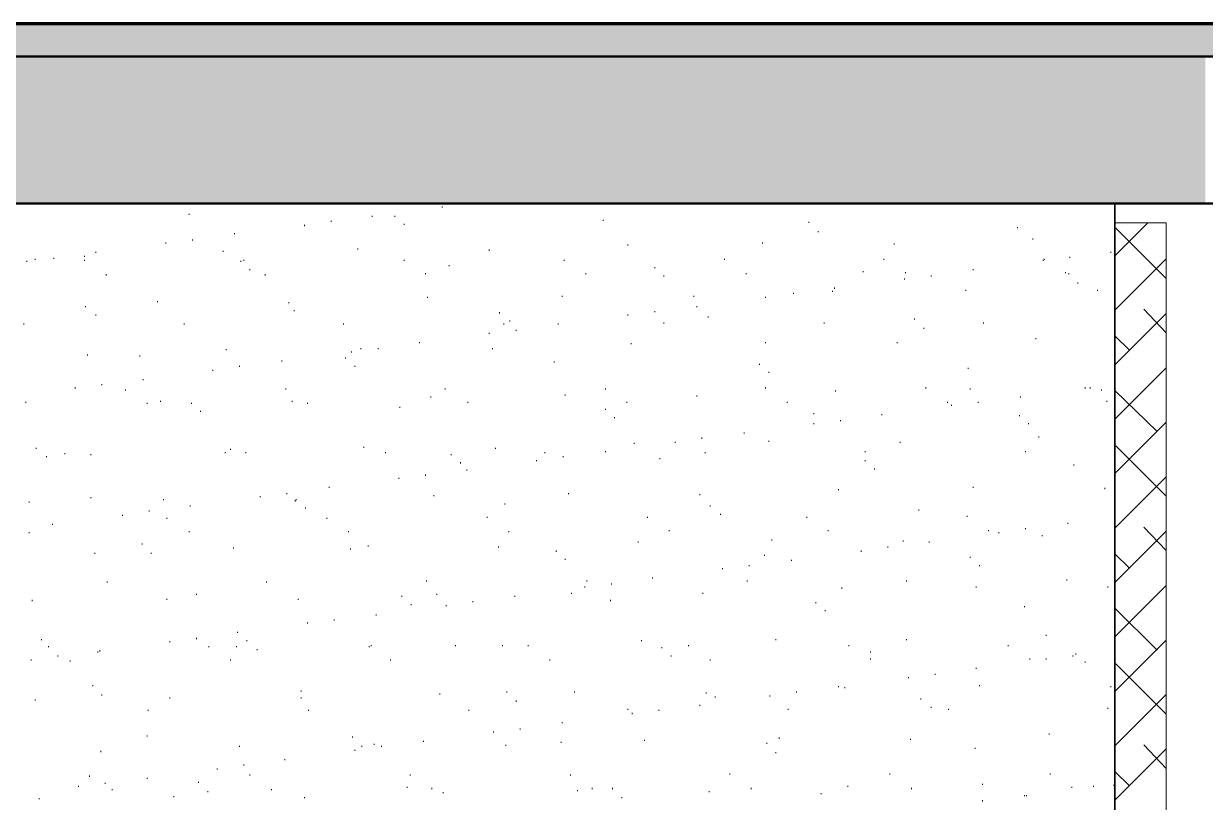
# Model space of a CAD drawing. Header units: inches. Extents: x 5 to 516, y -193 to 129.
# Drawn here: x 62.225 to 66.059, y -48.913 to -46.386 of the extents above; entities that cross this region are included whole.
import ezdxf

# ---------------------------------------------------------------- set-up
doc = ezdxf.new("R2010")
doc.units = ezdxf.units.IN
doc.header["$MEASUREMENT"] = 0
for name, color, linetype in [('Highlight', 210, 'Continuous'), ('PDF4_Geometry', 7, 'Continuous'), ('PDF4_Solid Fills', 7, 'Continuous')]:
    doc.layers.add(name, color=color, linetype=linetype)

msp = doc.modelspace()

# ---------------------------------------------------------------- hatches: boundary and pattern name
at = {"layer": 'PDF4_Solid Fills', "true_color": 0xb3b3b3, "transparency": 33554559}
for points in [[(48.845416, -46.4929831), (71.5387543, -46.4929831), (71.5387543, -46.5429787), (72.5987544, -46.5429787), (72.5987553, -46.4929831), (72.5987544, -46.4929787), (72.5987553, -46.3863164), (31.1987514, -46.3863164), (31.1987514, -46.5429787), (48.845416, -46.5429787)], [(52.2454178, -46.5429787), (66.0587522, -46.5429787), (66.0587522, -46.4929787), (48.8454203, -46.4929787), (48.8454203, -46.5429787)], [(48.8454203, -46.5429801), (48.8454203, -46.8129801), (48.8454203, -46.969646), (52.2454178, -46.969646), (66.0587522, -46.969646), (66.0587522, -46.8129801), (66.0587522, -46.5429801)]]:
    msp.add_hatch(color=253, dxfattribs=at).paths.add_polyline_path(points)

# ---------------------------------------------------------------- linework, layer by layer
at = {"layer": 'Highlight'}
msp.add_line((23.3720821, -46.4929787), (77.1258262, -46.4929787), dxfattribs=at)
at = {"layer": 'PDF4_Geometry', "lineweight": 70}
msp.add_lwpolyline([(26.5987483, -46.9696498), (26.5987483, -46.3863164), (72.598752, -46.3863164), (72.598752, -46.9696498)], dxfattribs=at)
at = {"layer": 'PDF4_Geometry', "lineweight": 50}
for points in [[(31.1987514, -46.4929787), (71.5387543, -46.4929787)], [(31.1987514, -46.4929787), (72.5987553, -46.4929787), (71.5387543, -46.4929787)], [(31.1987514, -46.4929787), (71.5387543, -46.4929787), (38.5354185, -46.4929787)], [(52.2454178, -46.4929787), (66.0587522, -46.4929787)], [(52.2454178, -46.4929787), (66.0587522, -46.4929787)], [(52.2454178, -46.4929787), (66.0587522, -46.4929787)], [(52.2454178, -46.4929787), (66.0587522, -46.4929787)], [(52.2454178, -46.4929787), (66.0587522, -46.4929787)], [(52.2454178, -46.4929787), (66.0587522, -46.4929787)], [(52.2454178, -46.4929787), (66.0587522, -46.4929787)], [(52.2454178, -46.4929787), (66.0587522, -46.4929787)], [(52.2454178, -46.4929787), (66.0587522, -46.4929787)], [(52.2454178, -46.4929787), (66.0587522, -46.4929787)], [(66.0587531, -46.4929787), (52.2454187, -46.4929787)]]:
    msp.add_lwpolyline(points, close=True, dxfattribs=at)
at = {"layer": 'PDF4_Geometry', "lineweight": 35}
for points in [[(62.4754195, -46.4929787), (62.2254194, -46.4929787)], [(62.8487512, -46.4929787), (62.5987512, -46.4929787)], [(63.2254195, -46.4929787), (62.9754195, -46.4929787)], [(63.5987512, -46.4929787), (63.3487512, -46.4929787)], [(63.9754196, -46.4929787), (63.7254196, -46.4929787)], [(64.3487513, -46.4929787), (64.0987513, -46.4929787)], [(64.7254196, -46.4929787), (64.4754196, -46.4929787)], [(65.0987514, -46.4929787), (64.8487513, -46.4929787)], [(65.4754197, -46.4929787), (65.2254197, -46.4929787)], [(65.8487514, -46.4929787), (65.5987514, -46.4929787)], [(66.2254198, -46.4929787), (65.9754197, -46.4929787)], [(65.7654181, -54.9496512), (65.7654181, -46.9696506)]]:
    msp.add_lwpolyline(points, dxfattribs=at)
at = {"layer": 'PDF4_Geometry', "lineweight": 50}
msp.add_lwpolyline([(26.5987483, -46.9696498), (72.598752, -46.9696498)], dxfattribs=at)
at = {"layer": 'PDF4_Geometry', "lineweight": 15}
for points in [[(62.762088, -47.0063116), (62.762088, -47.0029818)], [(63.0754222, -46.9729796), (63.0754222, -46.9696498)], [(63.5820887, -46.9829826), (63.5820887, -46.979646)], [(63.1354198, -47.0429801), (63.1354198, -47.0396503)], [(63.2220829, -47.0296473), (63.2220829, -47.0263107)], [(63.3554176, -47.0129779), (63.3554176, -47.0096482)], [(63.4287547, -47.0129779), (63.4287547, -47.0096482)], [(63.4587501, -47.0396503), (63.4587501, -47.0363137)], [(64.1054177, -47.0263107), (64.1054177, -47.0229809)], [(64.7720844, -47.0329839), (64.7720844, -47.0296473)], [(62.9087555, -47.0696457), (62.9087555, -47.0663159)], [(64.8020866, -47.0629793), (64.8020866, -47.0596495)], [(65.4487541, -47.0496465), (65.4487541, -47.0463167)], [(65.4987555, -47.0863151), (65.4987555, -47.0829785)], [(62.6854211, -47.0996479), (62.6854211, -47.0963113)], [(62.7720843, -47.0896449), (62.7720843, -47.0863151)], [(63.3087529, -47.1196471), (63.3087529, -47.1163173)], [(63.7354226, -47.1229837), (63.7354226, -47.1196471)], [(64.1854212, -47.1063143), (64.1854212, -47.1029777)], [(64.6220871, -47.0996479), (64.6220871, -47.0963113)], [(65.04875, -47.1029777), (65.04875, -47.0996479)], [(62.2354224, -47.1596455), (62.2354224, -47.1563156)], [(62.262088, -47.1529791), (62.262088, -47.1496492)], [(62.3220855, -47.1496492), (62.3220855, -47.1463127)], [(62.4220883, -47.1429828), (62.4220883, -47.1396462)], [(62.4220883, -47.1563156), (62.4220883, -47.1529791)], [(62.4587501, -47.1296501), (62.4587501, -47.1263135)], [(62.872087, -47.1263135), (62.872087, -47.1229837)], [(62.9287547, -47.1596455), (62.9287547, -47.1563156)], [(62.9387509, -47.1563156), (62.9387509, -47.1529791)], [(63.4587501, -47.1563156), (63.4587501, -47.1529791)], [(63.9787562, -47.1563156), (63.9787562, -47.1529791)], [(64.4987554, -47.1529791), (64.4987554, -47.1496492)], [(65.015418, -47.1529791), (65.015418, -47.1496492)], [(65.5320875, -47.1563156), (65.5320875, -47.1529791)], [(65.5354173, -47.1529791), (65.5354173, -47.1496492)], [(65.6187506, -47.1463127), (65.6187506, -47.1429828)], [(65.7520853, -47.1296501), (65.7520853, -47.1263135)], [(62.9587501, -47.186311), (62.9587501, -47.1829812)], [(63.5287507, -47.1996506), (63.5287507, -47.196314)], [(63.6054177, -47.1729782), (63.6054177, -47.1696485)], [(64.0487499, -47.1996506), (64.0487499, -47.196314)], [(64.2720844, -47.1796446), (64.2720844, -47.1763148)], [(64.568756, -47.1996506), (64.568756, -47.196314)], [(64.9487541, -47.1929774), (64.9487541, -47.1896476)], [(65.0854185, -47.196314), (65.0854185, -47.1929774)], [(65.3054164, -47.186311), (65.3054164, -47.1829812)], [(65.6054178, -47.196314), (65.6054178, -47.1929774)], [(65.6154208, -47.1996506), (65.6154208, -47.196314)], [(62.4920888, -47.2029804), (62.4920888, -47.1996506)], [(63.0087515, -47.2029804), (63.0087515, -47.1996506)], [(64.3020865, -47.206317), (64.3020865, -47.2029804)], [(65.0820888, -47.2163132), (65.0820888, -47.2129834)], [(65.1687519, -47.206317), (65.1687519, -47.2029804)], [(65.645423, -47.229646), (65.645423, -47.2263162)], [(63.5354171, -47.2763107), (63.5354171, -47.272981)], [(63.972083, -47.272981), (63.972083, -47.2696444)], [(64.3987527, -47.272981), (64.3987527, -47.2696444)], [(64.6320833, -47.2763107), (64.6320833, -47.272981)], [(64.722083, -47.262978), (64.722083, -47.2596482)], [(64.8487514, -47.2563116), (64.8487514, -47.2529818)], [(64.8554178, -47.2463154), (64.8554178, -47.2429788)], [(65.2820875, -47.2529818), (65.2820875, -47.2496452)], [(65.7087503, -47.2529818), (65.7087503, -47.2496452)], [(62.4254181, -47.3063129), (62.4254181, -47.3029831)], [(62.6587555, -47.2896504), (62.6587555, -47.2863137)], [(63.0854184, -47.2929801), (63.0854184, -47.2896504)], [(64.4087557, -47.3063129), (64.4087557, -47.3029831)], [(62.4587501, -47.3329785), (62.4587501, -47.3296487)], [(63.1020878, -47.3196457), (63.1020878, -47.3163159)], [(63.7687545, -47.3263121), (63.7687545, -47.3229823)], [(63.8020865, -47.3529777), (63.8020865, -47.3496479)], [(64.1854212, -47.3329785), (64.1854212, -47.3296487)], [(64.2720844, -47.3229823), (64.2720844, -47.3196457)], [(64.4454174, -47.3396449), (64.4454174, -47.3363151)], [(65.1154208, -47.3463113), (65.1154208, -47.3429815)], [(62.2254194, -47.3629807), (62.2254194, -47.3596441)], [(62.7454186, -47.3629807), (62.7454186, -47.3596441)], [(63.2620881, -47.3629807), (63.2620881, -47.3596441)], [(63.7354226, -47.3929829), (63.7354226, -47.3896463)], [(63.7820873, -47.3629807), (63.7820873, -47.3596441)], [(63.8220857, -47.3829799), (63.8220857, -47.3796501)], [(63.9587502, -47.3629807), (63.9587502, -47.3596441)], [(64.3020865, -47.3596441), (64.3020865, -47.3563143)], [(64.8220857, -47.3596441), (64.8220857, -47.3563143)], [(65.1454229, -47.3763135), (65.1454229, -47.3729837)], [(65.3387552, -47.3596441), (65.3387552, -47.3563143)], [(63.5087515, -47.4229783), (63.5087515, -47.4196485)], [(64.1954174, -47.4263149), (64.1954174, -47.4229783)], [(64.6320833, -47.4229783), (64.6320833, -47.4196485)], [(65.058753, -47.4229783), (65.058753, -47.4196485)], [(65.5087517, -47.4096455), (65.5087517, -47.4063156)], [(62.4320845, -47.4629834), (62.4320845, -47.4596468)], [(62.6020877, -47.4663132), (62.6020877, -47.4629834)], [(62.8820831, -47.446314), (62.8820831, -47.4429774)], [(63.2887537, -47.4529804), (63.2887537, -47.4496506)], [(63.3187559, -47.4429774), (63.3187559, -47.4396476)], [(63.3754168, -47.4429774), (63.3754168, -47.4396476)], [(63.7454187, -47.4429774), (63.7454187, -47.4396476)], [(62.9254182, -47.4996452), (62.9254182, -47.4963154)], [(63.0620894, -47.4829826), (63.0620894, -47.479646)], [(63.2687545, -47.4729796), (63.2687545, -47.4696498)], [(63.2987498, -47.4996452), (63.2987498, -47.4963154)], [(63.9454174, -47.4863124), (63.9454174, -47.4829826)], [(64.6120841, -47.4929788), (64.6120841, -47.489649)], [(65.2887538, -47.5063116), (65.2887538, -47.5029818)], [(62.612084, -47.5429802), (62.612084, -47.5396504)], [(62.838755, -47.512978), (62.838755, -47.5096482)], [(64.6420863, -47.5196444), (64.6420863, -47.5163146)], [(62.3920861, -47.5696458), (62.3920861, -47.5663159)], [(62.4787561, -47.5596495), (62.4787561, -47.5563129)], [(62.5554162, -47.5763122), (62.5554162, -47.5729823)], [(63.0754222, -47.5729823), (63.0754222, -47.5696458)], [(63.5920849, -47.5729823), (63.5920849, -47.5696458)], [(64.1120841, -47.5729823), (64.1120841, -47.5696458)], [(64.6320833, -47.5696458), (64.6320833, -47.5663159)], [(64.8587543, -47.5796487), (64.8587543, -47.5763122)], [(65.1520893, -47.5696458), (65.1520893, -47.5663159)], [(65.2954202, -47.5729823), (65.2954202, -47.5696458)], [(65.6687519, -47.5696458), (65.6687519, -47.5663159)], [(65.6854213, -47.5696458), (65.6854213, -47.5663159)], [(65.7220831, -47.5763122), (65.7220831, -47.5729823)], [(62.2320858, -47.6163173), (62.2320858, -47.6129807)], [(62.6254167, -47.6196471), (62.6254167, -47.6163173)], [(62.6687517, -47.6129807), (62.6687517, -47.6096441)], [(62.7687544, -47.6196471), (62.7687544, -47.6163173)], [(63.0954214, -47.6129807), (63.0954214, -47.6096441)], [(63.1454228, -47.6196471), (63.1454228, -47.6163173)], [(63.5454201, -47.5996479), (63.5454201, -47.5963113)], [(63.665422, -47.6163173), (63.665422, -47.6129807)], [(63.982086, -47.5929815), (63.982086, -47.5896449)], [(64.1820846, -47.6163173), (64.1820846, -47.6129807)], [(64.4087557, -47.5963113), (64.4087557, -47.5929815)], [(64.7020839, -47.6163173), (64.7020839, -47.6129807)], [(65.2220831, -47.6163173), (65.2220831, -47.6129807)], [(65.3220858, -47.6163173), (65.3220858, -47.6129807)], [(65.4587503, -47.5996479), (65.4587503, -47.5963113)], [(65.7387525, -47.6129807), (65.7387525, -47.6096441)], [(62.7987498, -47.6463127), (62.7987498, -47.6429829)], [(63.4454174, -47.6329799), (63.4454174, -47.6296501)], [(64.1120841, -47.6396463), (64.1120841, -47.6363165)], [(64.7887538, -47.6529791), (64.7887538, -47.6496493)], [(65.0087517, -47.6563157), (65.0087517, -47.6529791)], [(65.2354227, -47.6263135), (65.2354227, -47.6229837)], [(65.4554205, -47.6596455), (65.4554205, -47.6563157)], [(64.1420863, -47.6663119), (64.1420863, -47.6629821)], [(64.7887538, -47.6863111), (64.7887538, -47.6829813)], [(64.8754169, -47.6763149), (64.8754169, -47.6729783)], [(65.4854227, -47.6863111), (65.4854227, -47.6829813)], [(64.4254183, -47.7329826), (64.4254183, -47.7296461)], [(64.5620896, -47.7163132), (64.5620896, -47.7129834)], [(65.5187546, -47.7296461), (65.5187546, -47.7263162)], [(62.2654178, -47.7663146), (62.2654178, -47.762978)], [(62.8954228, -47.7696444), (62.8954228, -47.7663146)], [(63.328752, -47.762978), (63.328752, -47.7596482)], [(63.7554217, -47.7663146), (63.7554217, -47.762978)], [(64.1120841, -47.7763108), (64.1120841, -47.772981)], [(64.2054204, -47.7496452), (64.2054204, -47.7463154)], [(64.3387551, -47.7463154), (64.3387551, -47.7429788)], [(64.6420863, -47.7429788), (64.6420863, -47.739649)], [(64.9554205, -47.7763108), (64.9554205, -47.772981)], [(65.068756, -47.7463154), (65.068756, -47.7429788)], [(65.4754197, -47.7763108), (65.4754197, -47.772981)], [(62.2987498, -47.7929802), (62.2987498, -47.7896504)], [(62.3587541, -47.782984), (62.3587541, -47.7796474)], [(62.4420874, -47.7863138), (62.4420874, -47.782984)], [(62.8787534, -47.7796474), (62.8787534, -47.7763108)], [(62.9454173, -47.7796474), (62.9454173, -47.7763108)], [(63.3987526, -47.7796474), (63.3987526, -47.7763108)], [(63.612084, -47.7863138), (63.612084, -47.782984)], [(63.6420862, -47.8129794), (63.6420862, -47.8096496)], [(63.8887496, -47.806313), (63.8887496, -47.8029832)], [(63.915422, -47.7796474), (63.915422, -47.7763108)], [(63.9754196, -47.7929802), (63.9754196, -47.7896504)], [(64.2887538, -47.7996466), (64.2887538, -47.7963168)], [(64.4354212, -47.7796474), (64.4354212, -47.7763108)], [(64.9554205, -47.806313), (64.9554205, -47.8029832)], [(63.5287507, -47.8529777), (63.5287507, -47.849648)], [(63.6620854, -47.8363152), (63.6620854, -47.8329786)], [(64.9854227, -47.8329786), (64.9854227, -47.8296487)], [(65.6320834, -47.8196458), (65.6320834, -47.816316)], [(63.4420875, -47.8629807), (63.4420875, -47.8596441)], [(62.4420874, -47.9263149), (62.4420874, -47.9229783)], [(62.9920889, -47.9229783), (62.9920889, -47.9196485)], [(63.078752, -47.9129821), (63.078752, -47.9096455)], [(63.2154165, -47.8929829), (63.2154165, -47.8896463)], [(63.5554163, -47.9196485), (63.5554163, -47.9163119)], [(63.992089, -47.9129821), (63.992089, -47.9096455)], [(64.4187518, -47.9163119), (64.4187518, -47.9129821)], [(64.8687505, -47.8996493), (64.8687505, -47.8963127)], [(65.3054164, -47.8929829), (65.3054164, -47.8896463)], [(65.7320861, -47.8963127), (65.7320861, -47.8929829)], [(62.2420888, -47.9396477), (62.2420888, -47.9363111)], [(62.6787547, -47.9329813), (62.6787547, -47.9296447)], [(62.7654179, -47.9529805), (62.7654179, -47.9496507)], [(63.1054176, -47.9363111), (63.1054176, -47.9329813)], [(63.1087542, -47.9329813), (63.1087542, -47.9296447)], [(63.1387496, -47.9596469), (63.1387496, -47.9563171)], [(63.7854171, -47.9463141), (63.7854171, -47.9429775)], [(64.4520838, -47.9529805), (64.4520838, -47.9496507)], [(65.1287536, -47.9663132), (65.1287536, -47.9629835)], [(62.54542, -47.9829826), (62.54542, -47.9796461)], [(62.6320831, -47.9696499), (62.6320831, -47.9663132)], [(62.6887509, -47.9929789), (62.6887509, -47.989649)], [(63.2087501, -47.9929789), (63.2087501, -47.989649)], [(63.7287562, -47.989649), (63.7287562, -47.9863125)], [(64.2487554, -47.989649), (64.2487554, -47.9863125)], [(64.4854226, -47.9796461), (64.4854226, -47.9763162)], [(64.765418, -47.989649), (64.765418, -47.9863125)], [(65.2854172, -47.9863125), (65.2854172, -47.9829826)], [(62.2420888, -48.0396504), (62.2420888, -48.0363138)], [(62.3187558, -48.012978), (62.3187558, -48.0096482)], [(62.762088, -48.0363138), (62.762088, -48.032984)], [(63.2787507, -48.0363138), (63.2787507, -48.032984)], [(63.7987499, -48.0363138), (63.7987499, -48.032984)], [(64.3187559, -48.032984), (64.3187559, -48.0296474)], [(64.8354185, -48.032984), (64.8354185, -48.0296474)], [(65.3554178, -48.032984), (65.3554178, -48.0296474)], [(65.3887497, -48.0396504), (65.3887497, -48.0363138)], [(65.4754197, -48.0263108), (65.4754197, -48.022981)], [(65.6120842, -48.0096482), (65.6120842, -48.0063116)], [(62.6087541, -48.0763122), (62.6087541, -48.0729824)], [(63.3420849, -48.0829786), (63.3420849, -48.0796488)], [(64.2187532, -48.0696458), (64.2187532, -48.066316)], [(64.6520893, -48.0629794), (64.6520893, -48.0596496)], [(65.0787522, -48.066316), (65.0787522, -48.0629794)], [(65.1620855, -48.0696458), (65.1620855, -48.066316)], [(65.5287509, -48.0496466), (65.5287509, -48.0463168)], [(62.4554203, -48.1063144), (62.4554203, -48.1029778)], [(62.6387495, -48.1063144), (62.6387495, -48.1029778)], [(62.9054189, -48.089645), (62.9054189, -48.0863152)], [(63.2854171, -48.0929816), (63.2854171, -48.089645)], [(63.7654179, -48.0863152), (63.7654179, -48.0829786)], [(63.9520838, -48.099648), (63.9520838, -48.0963114)], [(64.6287535, -48.1129808), (64.6287535, -48.1096441)], [(64.9420876, -48.099648), (64.9420876, -48.0963114)], [(65.0287508, -48.0863152), (65.0287508, -48.0829786)], [(65.2954202, -48.1196471), (65.2954202, -48.1163174)], [(63.982086, -48.1263135), (63.982086, -48.1229838)], [(64.492089, -48.1563157), (64.492089, -48.1529791)], [(64.5787521, -48.1463128), (64.5787521, -48.1429829)], [(64.7154166, -48.1296501), (64.7154166, -48.1263135)], [(65.3254224, -48.1463128), (65.3254224, -48.1429829)], [(63.5320873, -48.1963141), (63.5320873, -48.1929775)], [(64.0520865, -48.1963141), (64.0520865, -48.1929775)], [(64.265418, -48.1863111), (64.265418, -48.1829813)], [(64.5720857, -48.1963141), (64.5720857, -48.1929775)], [(65.0887552, -48.1963141), (65.0887552, -48.1929775)], [(65.6087544, -48.1929775), (65.6087544, -48.1896477)], [(62.4954186, -48.1996507), (62.4954186, -48.1963141)], [(63.012088, -48.1996507), (63.012088, -48.1963141)], [(64.0020851, -48.2363125), (64.0020851, -48.2329827)], [(64.0454201, -48.2163133), (64.0454201, -48.2129835)], [(64.1320832, -48.2063171), (64.1320832, -48.2029805)], [(64.4287548, -48.2363125), (64.4287548, -48.2329827)], [(64.8787535, -48.2196499), (64.8787535, -48.2163133)], [(65.3154194, -48.2163133), (65.3154194, -48.2129835)], [(65.7420891, -48.2163133), (65.7420891, -48.2129835)], [(62.252085, -48.2596483), (62.252085, -48.2563117)], [(62.6887509, -48.2563117), (62.6887509, -48.2529819)], [(62.785417, -48.239649), (62.785417, -48.2363125)], [(63.1154206, -48.2563117), (63.1154206, -48.2529819)], [(63.4520838, -48.2463154), (63.4520838, -48.2429789)], [(63.4820859, -48.272981), (63.4820859, -48.2696444)], [(63.5654193, -48.239649), (63.5654193, -48.2363125)], [(63.6820846, -48.262978), (63.6820846, -48.2596483)], [(63.8187559, -48.2463154), (63.8187559, -48.2429789)], [(64.1287535, -48.2596483), (64.1287535, -48.2563117)], [(64.7954202, -48.2663147), (64.7954202, -48.262978)], [(63.3687504, -48.306313), (63.3687504, -48.3029832)], [(63.5954214, -48.2763108), (63.5954214, -48.272981)], [(64.8254224, -48.2929802), (64.8254224, -48.2896504)], [(65.4720831, -48.2796474), (65.4720831, -48.2763108)], [(63.1454228, -48.3329786), (63.1454228, -48.3296488)], [(63.2320859, -48.3229824), (63.2320859, -48.3196458)], [(62.2820872, -48.3863166), (62.2820872, -48.3829799)], [(62.785417, -48.3829799), (62.785417, -48.3796502)], [(62.9187517, -48.3629808), (62.9187517, -48.3596442)], [(62.9487539, -48.3896463), (62.9487539, -48.3863166)], [(64.2287562, -48.3896463), (64.2287562, -48.3863166)], [(64.6654221, -48.3863166), (64.6654221, -48.3829799)], [(65.0887552, -48.3863166), (65.0887552, -48.3829799)], [(65.5420836, -48.3729838), (65.5420836, -48.3696472)], [(62.3054162, -48.4096456), (62.3054162, -48.4063157)], [(62.4654164, -48.4263149), (62.4654164, -48.4229783)], [(62.4720828, -48.4229783), (62.4720828, -48.4196486)], [(62.6987539, -48.3929829), (62.6987539, -48.3896463)], [(62.8254222, -48.4096456), (62.8254222, -48.4063157)], [(62.9154219, -48.4096456), (62.9154219, -48.4063157)], [(62.9820859, -48.4196486), (62.9820859, -48.4163119)], [(63.3454214, -48.4096456), (63.3454214, -48.4063157)], [(63.3520878, -48.4063157), (63.3520878, -48.4029792)], [(63.6254168, -48.4063157), (63.6254168, -48.4029792)], [(63.7787507, -48.4063157), (63.7787507, -48.4029792)], [(63.8620841, -48.4063157), (63.8620841, -48.4029792)], [(64.2954202, -48.4129821), (64.2954202, -48.4096456)], [(64.3820833, -48.4063157), (64.3820833, -48.4029792)], [(64.9020893, -48.4063157), (64.9020893, -48.4029792)], [(64.972083, -48.4263149), (64.972083, -48.4229783)], [(65.4187519, -48.4063157), (65.4187519, -48.4029792)], [(65.7654181, -48.4196486), (65.7654181, -48.4163119)], [(62.2487552, -48.4529805), (62.2487552, -48.4496507)], [(62.3354183, -48.4396477), (62.3354183, -48.4363111)], [(62.3754167, -48.4563171), (62.3754167, -48.4529805)], [(62.8954228, -48.4529805), (62.8954228, -48.4496507)], [(63.415422, -48.4529805), (63.415422, -48.4496507)], [(63.9320846, -48.4529805), (63.9320846, -48.4496507)], [(64.3254223, -48.4396477), (64.3254223, -48.4363111)], [(64.4520838, -48.4529805), (64.4520838, -48.4496507)], [(64.972083, -48.4496507), (64.972083, -48.4463141)], [(65.4887525, -48.4496507), (65.4887525, -48.4463141)], [(65.5420836, -48.4496507), (65.5420836, -48.4463141)], [(65.6287536, -48.4396477), (65.6287536, -48.4363111)], [(65.6387498, -48.4329813), (65.6387498, -48.4296447)], [(65.6687519, -48.4596469), (65.6687519, -48.4563171)], [(65.1820847, -48.4996453), (65.1820847, -48.4963155)], [(65.3154194, -48.4796461), (65.3154194, -48.4763163)], [(62.4487539, -48.5363138), (62.4487539, -48.5329841)], [(64.8687505, -48.5396505), (64.8687505, -48.5363138)], [(64.8887497, -48.5429802), (64.8887497, -48.5396505)], [(65.0954215, -48.5096483), (65.0954215, -48.5063117)], [(65.3254224, -48.5363138), (65.3254224, -48.5329841)], [(65.7520853, -48.5396505), (65.7520853, -48.5363138)], [(62.4787561, -48.566316), (62.4787561, -48.5629795)], [(62.6987539, -48.5763122), (62.6987539, -48.5729824)], [(63.1254168, -48.5529832), (63.1254168, -48.5496466)], [(63.1254168, -48.5763122), (63.1254168, -48.5729824)], [(63.5754223, -48.5629795), (63.5754223, -48.5596496)], [(63.7920835, -48.556313), (63.7920835, -48.5529832)], [(64.0120881, -48.556313), (64.0120881, -48.5529832)], [(64.4387511, -48.5596496), (64.4387511, -48.556313)], [(64.4687532, -48.5729824), (64.4687532, -48.5696458)], [(64.6454229, -48.5696458), (64.6454229, -48.566316)], [(64.732086, -48.556313), (64.732086, -48.5529832)], [(65.1354199, -48.5796488), (65.1354199, -48.5763122)], [(62.262088, -48.5829786), (62.262088, -48.5796488)], [(62.6287534, -48.6163174), (62.6287534, -48.6129808)], [(63.1487526, -48.6163174), (63.1487526, -48.6129808)], [(63.6687518, -48.6163174), (63.6687518, -48.6129808)], [(63.8220857, -48.5863152), (63.8220857, -48.5829786)], [(64.1854212, -48.6129808), (64.1854212, -48.6096442)], [(64.2854172, -48.6163174), (64.2854172, -48.6129808)], [(64.4187518, -48.599648), (64.4187518, -48.5963114)], [(64.7054205, -48.6129808), (64.7054205, -48.6096442)], [(65.1687519, -48.6063144), (65.1687519, -48.6029778)], [(65.2254197, -48.6129808), (65.2254197, -48.6096442)], [(65.7420891, -48.6096442), (65.7420891, -48.6063144)], [(63.972083, -48.6563157), (63.972083, -48.6529792)], [(64.198754, -48.6263136), (64.198754, -48.6229838)], [(63.7487553, -48.6863111), (63.7487553, -48.6829814)], [(63.8354184, -48.676315), (63.8354184, -48.6729784)], [(65.5520866, -48.6929775), (65.5520866, -48.6896477)], [(62.6254167, -48.6996507), (62.6254167, -48.6963141)], [(62.9254182, -48.7329827), (62.9254182, -48.7296461)], [(63.2920835, -48.7029805), (63.2920835, -48.6996507)], [(63.3220856, -48.7329827), (63.3220856, -48.7296461)], [(63.362084, -48.7263163), (63.362084, -48.7229797)], [(63.3854198, -48.7329827), (63.3854198, -48.7296461)], [(63.5220843, -48.7163133), (63.5220843, -48.7129835)], [(63.7887537, -48.7296461), (63.7887537, -48.7263163)], [(63.9687532, -48.7196499), (63.9687532, -48.7163133)], [(64.2387524, -48.7129835), (64.2387524, -48.7096469)], [(64.6354199, -48.7229797), (64.6354199, -48.7196499)], [(64.6754183, -48.7063171), (64.6754183, -48.7029805)], [(65.1020879, -48.7096469), (65.1020879, -48.7063171)], [(62.4754195, -48.7496453), (62.4754195, -48.7463155)], [(63.2987498, -48.7463155), (63.2987498, -48.7429789)], [(64.6654221, -48.7529819), (64.6654221, -48.7496453)], [(65.3120896, -48.7396491), (65.3120896, -48.7363125)], [(62.8520878, -48.806313), (62.8520878, -48.8029833)], [(62.9387509, -48.7929803), (62.9387509, -48.7896505)], [(63.0720856, -48.7763109), (63.0720856, -48.7729811)], [(62.4387509, -48.8296488), (62.4387509, -48.8263123)], [(62.6254167, -48.8363153), (62.6254167, -48.8329786)], [(62.7920834, -48.849648), (62.7920834, -48.8463114)], [(62.9587501, -48.8263123), (62.9587501, -48.8229824)], [(63.4787561, -48.8263123), (63.4787561, -48.8229824)], [(63.9987554, -48.8263123), (63.9987554, -48.8229824)], [(64.515418, -48.8229824), (64.515418, -48.8196459)], [(65.0354172, -48.8229824), (65.0354172, -48.8196459)], [(65.5554164, -48.8229824), (65.5554164, -48.8196459)], [(62.4020891, -48.8629808), (62.4020891, -48.8596442)], [(62.4887522, -48.8529778), (62.4887522, -48.849648)], [(62.512088, -48.8729838), (62.512088, -48.8696472)], [(62.8220856, -48.8796502), (62.8220856, -48.8763136)], [(63.0287507, -48.8729838), (63.0287507, -48.8696472)], [(63.4687531, -48.8663174), (63.4687531, -48.8629808)], [(63.5487499, -48.8696472), (63.5487499, -48.8663174)], [(63.5854184, -48.88298), (63.5854184, -48.8796502)], [(64.0220844, -48.8763136), (64.0220844, -48.8729838)], [(64.0687559, -48.8696472), (64.0687559, -48.8663174)], [(64.1354199, -48.8696472), (64.1354199, -48.8663174)], [(64.4487541, -48.8796502), (64.4487541, -48.8763136)], [(64.5854185, -48.8696472), (64.5854185, -48.8663174)], [(64.8120896, -48.8863166), (64.8120896, -48.88298)], [(64.8987527, -48.8629808), (64.8987527, -48.8596442)], [(65.1054178, -48.8696472), (65.1054178, -48.8663174)], [(65.3354186, -48.8563144), (65.3354186, -48.8529778)], [(65.625417, -48.8663174), (65.625417, -48.8629808)], [(65.6954175, -48.8629808), (65.6954175, -48.8596442)], [(65.7620883, -48.8596442), (65.7620883, -48.8563144)], [(62.2754208, -48.9029792), (62.2754208, -48.8996494)], [(62.7120867, -48.8963128), (62.7120867, -48.892983)], [(63.1354198, -48.8996494), (63.1354198, -48.8963128)], [(64.165422, -48.8996494), (64.165422, -48.8963128)], [(65.3354186, -48.9096456), (65.3354186, -48.9063158)], [(65.4720831, -48.892983), (65.4720831, -48.8896464)], [(65.4787563, -48.892983), (65.4787563, -48.8896464)]]:
    msp.add_lwpolyline(points, dxfattribs=at)
at = {"layer": 'PDF4_Geometry', "color": 8, "lineweight": 15, "true_color": 0x808080}
for points in [[(65.7654181, -47.1396463), (65.8720848, -47.0329796)], [(65.9320848, -47.2129834), (65.7687514, -47.04965)], [(65.7654181, -47.3163159), (65.9320848, -47.1496492)], [(65.9320848, -47.3896463), (65.8587514, -47.3129796)], [(65.7654181, -47.4929788), (65.9320848, -47.3263121)], [(65.8120896, -47.446314), (65.765423, -47.3996474)], [(65.7654181, -47.6696485), (65.9320848, -47.5029818)], [(65.9020826, -47.7096468), (65.7654159, -47.5763135)], [(65.7654181, -47.8463114), (65.9320848, -47.6796447)], [(65.9320848, -47.9196485), (65.7687514, -47.7563151)], [(65.7654181, -48.022981), (65.9320848, -47.8563143)], [(65.7654181, -48.1996507), (65.9320848, -48.032984)], [(65.9320848, -48.0963114), (65.8587514, -48.0196447)], [(65.8120896, -48.1529791), (65.765423, -48.1063125)], [(65.7654181, -48.3763136), (65.9320848, -48.2096469)], [(65.9020826, -48.4196485), (65.7654159, -48.2829819)], [(65.7654181, -48.5529832), (65.9320848, -48.3863165)], [(65.9320848, -48.6263136), (65.7687514, -48.4629802)], [(65.7654181, -48.7296461), (65.9320848, -48.5629794)], [(65.9320848, -48.8029832), (65.8587514, -48.7263166)], [(65.7654181, -48.9063158), (65.9320848, -48.7396491)], [(65.8120896, -48.8596442), (65.765423, -48.8129776)]]:
    msp.add_lwpolyline(points, dxfattribs=at)
at = {"layer": 'PDF4_Geometry', "lineweight": 15}
msp.add_lwpolyline([(65.7654181, -54.9496512), (65.7654181, -47.0329839), (65.9320848, -47.0329839), (65.9320848, -54.9496512)], close=True, dxfattribs=at)

doc.saveas('drawing.dxf')
